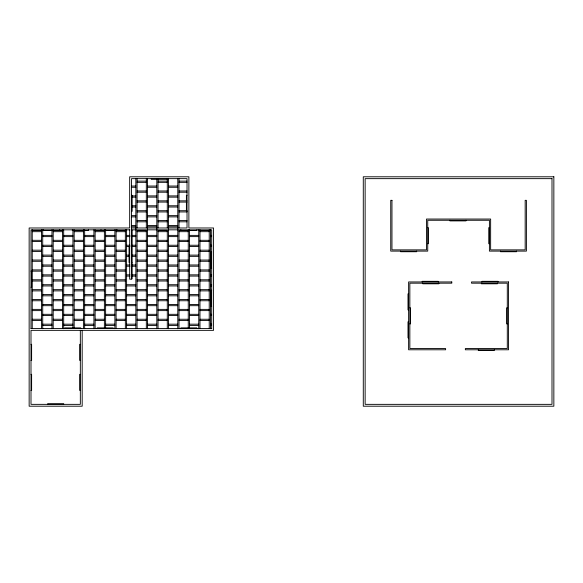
<?xml version="1.0" encoding="UTF-8"?>
<svg xmlns="http://www.w3.org/2000/svg" width="583" height="583" viewBox="0 0 583 583"><rect width="100%" height="100%" fill="white"/><g stroke="black" fill="none" stroke-linecap="round" stroke-linejoin="round"><path stroke-width="0.87" d="M167.292 179.258L151.259 179.258L151.259 178.646M137.071 181.109L146.326 181.109M158.044 181.109L167.292 181.109M179.01 181.109L187.026 181.109M137.071 182.341L146.326 182.341M158.044 182.341L167.292 182.341M179.01 182.341L187.026 182.341M131.525 186.043L135.839 186.043M147.557 186.043L156.805 186.043M168.523 186.043L177.779 186.043M131.525 187.274L135.839 187.274M147.557 187.274L156.805 187.274M168.523 187.274L177.779 187.274M137.071 190.976L146.326 190.976M158.044 190.976L167.292 190.976M179.01 190.976L187.026 190.976M137.071 192.208L146.326 192.208M158.044 192.208L167.292 192.208M179.01 192.208L187.026 192.208M131.525 195.298L132.137 195.298L132.137 211.33L131.525 211.33M187.026 195.298L186.407 195.298L186.407 211.33L187.026 211.33M132.385 195.91L135.839 195.91M147.557 195.91L156.805 195.91M168.523 195.91L177.779 195.91M132.385 197.141L135.839 197.141M147.557 197.141L156.805 197.141M168.523 197.141L177.779 197.141M137.071 200.844L146.326 200.844M158.044 200.844L167.292 200.844M179.01 200.844L187.026 200.844M137.071 202.075L146.326 202.075M158.044 202.075L167.292 202.075M179.01 202.075L187.026 202.075M132.385 205.777L135.839 205.777M147.557 205.777L156.805 205.777M168.523 205.777L177.779 205.777M132.385 207.009L135.839 207.009M147.557 207.009L156.805 207.009M168.523 207.009L177.779 207.009M137.071 210.711L146.326 210.711M158.044 210.711L167.292 210.711M179.01 210.711L187.026 210.711M137.071 211.942L146.326 211.942M158.044 211.942L167.292 211.942M179.01 211.942L187.026 211.942M131.525 215.644L135.839 215.644M147.557 215.644L156.805 215.644M168.523 215.644L177.779 215.644M131.525 216.876L135.839 216.876M147.557 216.876L156.805 216.876M168.523 216.876L177.779 216.876M137.071 220.578L146.326 220.578M158.044 220.578L167.292 220.578M179.01 220.578L187.026 220.578M137.071 221.81L146.326 221.81M158.044 221.81L167.292 221.81M179.01 221.81L187.026 221.81M131.525 225.512L135.839 225.512M147.557 225.512L156.805 225.512M168.523 225.512L177.779 225.512M131.525 226.743L135.839 226.743M147.557 226.743L156.805 226.743M168.523 226.743L177.779 226.743M427.733 227.676L428.352 227.676L428.352 243.709L427.733 243.709M489.407 227.676L488.787 227.676L488.787 243.709L489.407 243.709M131.525 227.982L187.026 227.982L187.026 178.646L131.525 178.646L131.525 279.17L129.674 279.17L129.674 229.833M129.878 229.833L31.001 229.833L31.001 328.542M131.525 229.833L211.695 229.833L211.695 328.71M131.525 230.139L132.137 230.139L132.137 246.172L131.525 246.172M32.233 230.445L41.48 230.445M62.454 230.445L43.645 230.445L43.645 229.833M95.138 230.445L125.352 230.445M199.976 230.445L209.224 230.445M32.233 231.677L41.48 231.677M53.199 231.677L62.454 231.677M74.172 231.677L83.42 231.677M95.138 231.677L104.386 231.677M116.104 231.677L125.352 231.677M137.071 231.677L146.326 231.677M158.044 231.677L167.292 231.677M179.01 231.677L188.258 231.677M199.976 231.677L209.224 231.677M42.719 235.379L51.967 235.379M63.685 235.379L72.933 235.379M84.652 235.379L93.907 235.379M105.618 235.379L114.873 235.379M126.591 235.379L129.951 235.379M131.634 235.379L135.839 235.379M147.557 235.379L156.805 235.379M168.523 235.379L177.779 235.379M189.49 235.379L198.745 235.379M210.463 235.379L211.695 235.379M42.719 236.611L51.967 236.611M63.685 236.611L72.933 236.611M84.652 236.611L93.907 236.611M105.618 236.611L114.873 236.611M126.591 236.611L129.951 236.611M131.634 236.611L135.839 236.611M147.557 236.611L156.805 236.611M168.523 236.611L177.779 236.611M189.49 236.611L198.745 236.611M210.463 236.611L211.695 236.611M32.233 240.313L41.48 240.313M53.199 240.313L62.454 240.313M74.172 240.313L83.42 240.313M95.138 240.313L104.386 240.313M116.104 240.313L125.352 240.313M137.071 240.313L146.326 240.313M158.044 240.313L167.292 240.313M179.01 240.313L188.258 240.313M199.976 240.313L209.224 240.313M32.233 241.544L41.48 241.544M53.199 241.544L62.454 241.544M74.172 241.544L83.42 241.544M95.138 241.544L104.386 241.544M116.104 241.544L125.352 241.544M137.071 241.544L146.326 241.544M158.044 241.544L167.292 241.544M179.01 241.544L188.258 241.544M199.976 241.544L209.224 241.544M42.719 245.246L51.967 245.246M63.685 245.246L72.933 245.246M84.652 245.246L93.907 245.246M105.618 245.246L114.873 245.246M126.591 245.246L129.951 245.246M131.634 245.246L135.839 245.246M147.557 245.246L156.805 245.246M168.523 245.246L177.779 245.246M189.49 245.246L198.745 245.246M210.463 245.246L211.695 245.246M42.719 246.478L51.967 246.478M63.685 246.478L72.933 246.478M84.652 246.478L93.907 246.478M105.618 246.478L114.873 246.478M126.591 246.478L129.951 246.478M131.525 246.478L135.839 246.478M147.557 246.478L156.805 246.478M168.523 246.478L177.779 246.478M189.49 246.478L198.745 246.478M210.463 246.478L211.695 246.478M32.233 250.18L41.48 250.18M53.199 250.18L62.454 250.18M74.172 250.18L83.42 250.18M95.138 250.18L104.386 250.18M116.104 250.18L125.352 250.18M137.071 250.18L146.326 250.18M158.044 250.18L167.292 250.18M179.01 250.18L188.258 250.18M199.976 250.18L209.224 250.18M32.233 251.411L41.48 251.411M53.199 251.411L62.454 251.411M74.172 251.411L83.42 251.411M95.138 251.411L104.386 251.411M116.104 251.411L125.352 251.411M137.071 251.411L146.326 251.411M158.044 251.411L167.292 251.411M179.01 251.411L188.258 251.411M199.976 251.411L209.224 251.411M211.695 252.031L211.075 252.031L211.075 268.063L211.695 268.063M42.719 255.114L51.967 255.114M63.685 255.114L72.933 255.114M84.652 255.114L93.907 255.114M105.618 255.114L114.873 255.114M126.591 255.114L129.113 255.114M131.634 255.114L135.839 255.114M147.557 255.114L156.805 255.114M168.523 255.114L177.779 255.114M189.49 255.114L198.745 255.114M42.719 256.345L51.967 256.345M63.685 256.345L72.933 256.345M84.652 256.345L93.907 256.345M105.618 256.345L114.873 256.345M126.591 256.345L129.113 256.345M131.634 256.345L135.839 256.345M147.557 256.345L156.805 256.345M168.523 256.345L177.779 256.345M189.49 256.345L198.745 256.345M32.233 260.047L41.48 260.047M53.199 260.047L62.454 260.047M74.172 260.047L83.42 260.047M95.138 260.047L104.386 260.047M116.104 260.047L125.352 260.047M137.071 260.047L146.326 260.047M158.044 260.047L167.292 260.047M179.01 260.047L188.258 260.047M199.976 260.047L209.224 260.047M32.233 261.279L41.48 261.279M53.199 261.279L62.454 261.279M74.172 261.279L83.42 261.279M95.138 261.279L104.386 261.279M116.104 261.279L125.352 261.279M137.071 261.279L146.326 261.279M158.044 261.279L167.292 261.279M179.01 261.279L188.258 261.279M199.976 261.279L209.224 261.279M129.674 262.518L129.054 262.518L129.054 246.478M131.525 262.518L132.137 262.518L132.137 246.478M131.525 262.824L132.137 262.824L132.137 278.856L131.525 278.856M42.719 264.981L51.967 264.981M63.685 264.981L72.933 264.981M84.652 264.981L93.907 264.981M105.618 264.981L114.873 264.981M126.591 264.981L129.951 264.981M131.634 264.981L135.839 264.981M147.557 264.981L156.805 264.981M168.523 264.981L177.779 264.981M189.49 264.981L198.745 264.981M42.719 266.212L51.967 266.212M63.685 266.212L72.933 266.212M84.652 266.212L93.907 266.212M105.618 266.212L114.873 266.212M126.591 266.212L129.951 266.212M131.634 266.212L135.839 266.212M147.557 266.212L156.805 266.212M168.523 266.212L177.779 266.212M189.49 266.212L198.745 266.212M32.233 269.914L41.48 269.914M53.199 269.914L62.454 269.914M74.172 269.914L83.42 269.914M95.138 269.914L104.386 269.914M116.104 269.914L125.352 269.914M137.071 269.914L146.326 269.914M158.044 269.914L167.292 269.914M179.01 269.914L188.258 269.914M199.976 269.914L209.224 269.914M31.001 271.146L31.613 271.146L31.613 287.186L31.001 287.186M32.233 271.146L41.48 271.146M53.199 271.146L62.454 271.146M74.172 271.146L83.42 271.146M95.138 271.146L104.386 271.146M116.104 271.146L125.352 271.146M137.071 271.146L146.326 271.146M158.044 271.146L167.292 271.146M179.01 271.146L188.258 271.146M199.976 271.146L209.224 271.146M42.719 274.848L51.967 274.848M63.685 274.848L72.933 274.848M84.652 274.848L93.907 274.848M105.618 274.848L114.873 274.848M126.591 274.848L129.951 274.848M131.634 274.848L135.839 274.848M147.557 274.848L156.805 274.848M168.523 274.848L177.779 274.848M189.49 274.848L198.745 274.848M210.463 274.848L211.695 274.848M42.719 276.08L51.967 276.08M63.685 276.08L72.933 276.08M84.652 276.08L93.907 276.08M105.618 276.08L114.873 276.08M126.591 276.08L129.951 276.08M131.634 276.08L135.839 276.08M147.557 276.08L156.805 276.08M168.523 276.08L177.779 276.08M189.49 276.08L198.745 276.08M210.463 276.08L211.695 276.08M32.233 279.782L41.48 279.782M53.199 279.782L62.454 279.782M74.172 279.782L83.42 279.782M95.138 279.782L104.386 279.782M116.104 279.782L125.352 279.782M137.071 279.782L146.326 279.782M158.044 279.782L167.292 279.782M179.01 279.782L188.258 279.782M199.976 279.782L209.224 279.782M32.233 281.013L41.48 281.013M53.199 281.013L62.454 281.013M74.172 281.013L83.42 281.013M95.138 281.013L104.386 281.013M116.104 281.013L125.352 281.013M137.071 281.013L146.326 281.013M158.044 281.013L167.292 281.013M179.01 281.013L188.258 281.013M199.976 281.013L209.224 281.013M42.719 284.715L51.967 284.715M63.685 284.715L72.933 284.715M84.652 284.715L93.907 284.715M105.618 284.715L114.873 284.715M126.591 284.715L135.839 284.715M147.557 284.715L156.805 284.715M168.523 284.715L177.779 284.715M189.49 284.715L198.745 284.715M210.463 284.715L211.695 284.715M42.719 285.947L51.967 285.947M63.685 285.947L72.933 285.947M84.652 285.947L93.907 285.947M105.618 285.947L114.873 285.947M126.591 285.947L135.839 285.947M147.557 285.947L156.805 285.947M168.523 285.947L177.779 285.947M189.49 285.947L198.745 285.947M210.463 285.947L211.695 285.947M32.233 289.649L41.48 289.649M53.199 289.649L62.454 289.649M74.172 289.649L83.42 289.649M95.138 289.649L104.386 289.649M116.104 289.649L125.352 289.649M137.071 289.649L146.326 289.649M158.044 289.649L167.292 289.649M179.01 289.649L188.258 289.649M199.976 289.649L209.224 289.649M211.695 290.268L211.075 290.268L211.075 306.301L211.695 306.301M32.233 290.881L41.48 290.881M53.199 290.881L62.454 290.881M74.172 290.881L83.42 290.881M95.138 290.881L104.386 290.881M116.104 290.881L125.352 290.881M137.071 290.881L146.326 290.881M158.044 290.881L167.292 290.881M179.01 290.881L188.258 290.881M199.976 290.881L209.224 290.881M408.617 293.868L407.998 293.868L407.998 309.901L408.617 309.901M42.719 294.583L51.967 294.583M63.685 294.583L72.933 294.583M84.652 294.583L93.907 294.583M105.618 294.583L114.873 294.583M126.591 294.583L135.839 294.583M147.557 294.583L156.805 294.583M168.523 294.583L177.779 294.583M189.49 294.583L198.745 294.583M42.719 295.814L51.967 295.814M63.685 295.814L72.933 295.814M84.652 295.814L93.907 295.814M105.618 295.814L114.873 295.814M126.591 295.814L135.839 295.814M147.557 295.814L156.805 295.814M168.523 295.814L177.779 295.814M189.49 295.814L198.745 295.814M32.233 299.516L41.48 299.516M53.199 299.516L62.454 299.516M74.172 299.516L83.42 299.516M95.138 299.516L104.386 299.516M116.104 299.516L125.352 299.516M137.071 299.516L146.326 299.516M158.044 299.516L167.292 299.516M179.01 299.516L188.258 299.516M199.976 299.516L209.224 299.516M32.233 300.748L41.48 300.748M53.199 300.748L62.454 300.748M74.172 300.748L83.42 300.748M95.138 300.748L104.386 300.748M116.104 300.748L125.352 300.748M137.071 300.748L146.326 300.748M158.044 300.748L167.292 300.748M179.01 300.748L188.258 300.748M199.976 300.748L209.224 300.748M42.719 304.45L51.967 304.45M63.685 304.45L72.933 304.45M84.652 304.45L93.907 304.45M105.618 304.45L114.873 304.45M126.591 304.45L135.839 304.45M147.557 304.45L156.805 304.45M168.523 304.45L177.779 304.45M189.49 304.45L198.745 304.45M42.719 305.681L51.967 305.681M63.685 305.681L72.933 305.681M84.652 305.681L93.907 305.681M105.618 305.681L114.873 305.681M126.591 305.681L135.839 305.681M147.557 305.681L156.805 305.681M168.523 305.681L177.779 305.681M189.49 305.681L198.745 305.681M409.849 307.846L410.468 307.846L410.468 323.878L409.849 323.878M507.29 307.846L506.671 307.846L506.671 323.878L507.29 323.878M32.233 309.384L41.48 309.384M53.199 309.384L62.454 309.384M74.172 309.384L83.42 309.384M95.138 309.384L104.386 309.384M116.104 309.384L125.352 309.384M137.071 309.384L146.326 309.384M158.044 309.384L167.292 309.384M179.01 309.384L188.258 309.384M199.976 309.384L209.224 309.384M32.233 310.615L41.48 310.615M53.199 310.615L62.454 310.615M74.172 310.615L83.42 310.615M95.138 310.615L104.386 310.615M116.104 310.615L125.352 310.615M137.071 310.615L146.326 310.615M158.044 310.615L167.292 310.615M179.01 310.615L188.258 310.615M199.976 310.615L209.224 310.615M42.719 314.317L51.967 314.317M63.685 314.317L72.933 314.317M84.652 314.317L93.907 314.317M105.618 314.317L114.873 314.317M126.591 314.317L135.839 314.317M147.557 314.317L156.805 314.317M168.523 314.317L177.779 314.317M189.49 314.317L198.745 314.317M210.463 314.317L211.695 314.317M42.719 315.549L51.967 315.549M63.685 315.549L72.933 315.549M84.652 315.549L93.907 315.549M105.618 315.549L114.873 315.549M126.591 315.549L135.839 315.549M147.557 315.549L156.805 315.549M168.523 315.549L177.779 315.549M189.49 315.549L198.745 315.549M210.463 315.549L211.695 315.549M32.233 319.251L41.48 319.251M53.199 319.251L62.454 319.251M74.172 319.251L83.42 319.251M95.138 319.251L104.386 319.251M116.104 319.251L125.352 319.251M137.071 319.251L146.326 319.251M158.044 319.251L167.292 319.251M179.01 319.251L188.258 319.251M199.976 319.251L209.224 319.251M32.233 320.482L41.48 320.482M53.199 320.482L62.454 320.482M74.172 320.482L83.42 320.482M95.138 320.482L104.386 320.482M116.104 320.482L125.352 320.482M137.071 320.482L146.326 320.482M158.044 320.482L167.292 320.482M179.01 320.482L188.258 320.482M199.976 320.482L209.224 320.482M408.617 321.823L407.998 321.823L407.998 337.856L408.617 337.856M42.719 324.184L51.967 324.184M63.685 324.184L72.933 324.184M84.652 324.184L93.907 324.184M105.618 324.184L114.873 324.184M126.591 324.184L135.839 324.184M147.557 324.184L156.805 324.184M168.523 324.184L177.779 324.184M189.49 324.184L198.745 324.184M210.463 324.184L211.695 324.184M42.719 325.416L51.967 325.416M63.685 325.416L72.933 325.416M84.652 325.416L93.907 325.416M105.618 325.416L114.873 325.416M126.591 325.416L135.839 325.416M147.557 325.416L156.805 325.416M168.523 325.416L177.779 325.416M189.49 325.416L198.745 325.416M210.463 325.416L211.695 325.416M31.001 328.499L211.695 328.499M31.001 344.334L31.613 344.334L31.613 360.367L31.001 360.367M80.337 344.334L79.718 344.334L79.718 360.367L80.337 360.367M31.001 374.344L31.613 374.344L31.613 390.377L31.001 390.377M80.337 374.344L79.718 374.344L79.718 390.377L80.337 390.377M516.538 251.113L516.538 251.725L500.505 251.725L500.505 251.113M498.035 281.946L498.035 281.327L482.003 281.327L482.003 281.946M497.423 283.178L497.423 283.797L481.39 283.797L481.39 283.178M494.34 349.785L494.34 350.398L478.3 350.398L478.3 349.785M465.97 220.272L465.97 220.891L449.938 220.891L449.938 220.272M438.839 283.178L438.839 283.797L422.799 283.797L422.799 283.178M438.219 281.946L438.219 281.327L422.187 281.327L422.187 281.946M416.634 251.113L416.634 251.725L400.601 251.725L400.601 251.113M210.463 229.833L210.463 328.71M209.224 229.833L209.224 328.258M199.976 229.833L199.976 328.258M198.745 229.833L198.745 328.71M196.894 229.833L196.894 230.445L179.01 230.445L179.01 328.258M196.894 328.499L196.894 327.886L180.861 327.886L180.861 328.499M189.49 229.833L189.49 327.886M188.258 229.833L188.258 328.258M180.861 229.833L180.861 230.445M179.01 178.646L179.01 227.858M177.779 178.646L177.779 328.71M168.523 178.646L168.523 328.71M167.292 178.646L167.292 227.858M167.292 328.258L167.292 230.445L158.044 230.445L158.044 328.258M158.044 178.646L158.044 227.858M156.805 178.646L156.805 328.71M147.557 178.646L147.557 328.71M146.326 178.646L146.326 227.858M146.326 328.258L146.326 230.445L137.071 230.445L137.071 328.258M137.071 178.646L137.071 227.858M135.839 178.646L135.839 328.71M126.591 229.833L126.591 328.71M125.352 229.833L125.352 328.258M117.03 229.833L117.03 230.445M116.104 229.833L116.104 328.258M114.873 229.833L114.873 328.71M113.226 328.499L113.226 327.886L97.193 327.886L97.193 328.499M105.618 229.833L105.618 327.886M104.386 229.833L104.386 328.258M100.997 229.833L100.997 230.445M95.138 229.833L95.138 328.258M93.907 229.833L93.907 328.71M88.354 229.833L88.354 230.445L72.321 230.445L72.321 229.833M84.652 229.833L84.652 328.71M83.42 229.833L83.42 328.258M82.188 330.35L82.188 406.205L29.15 406.205L29.15 227.982L129.674 227.982L129.674 176.795L188.877 176.795L188.877 227.982L213.546 227.982L213.546 330.35L31.001 330.35L31.001 404.354L80.337 404.354L80.337 330.35M80.745 328.499L80.745 327.886L64.713 327.886L64.713 328.499M74.172 229.833L74.172 328.258M72.933 229.833L72.933 327.886M63.685 229.833L63.685 328.71M63.685 404.354L63.685 403.742L47.653 403.742L47.653 404.354M62.454 229.833L62.454 328.258M59.677 229.833L59.677 230.445M53.199 229.833L53.199 328.258M51.967 229.833L51.967 328.71M42.719 229.833L42.719 328.71M41.48 229.833L41.48 328.258M32.233 229.833L32.233 328.258M553.85 176.795L363.289 176.795L363.289 406.205L553.85 406.205L553.85 176.795M551.999 178.646L365.14 178.646L365.14 404.354L551.999 404.354L551.999 178.646M391.965 200.333L390.734 200.333L390.734 251.113L427.733 251.113L427.733 220.272L489.407 220.272L489.407 251.113L526.405 251.113L526.405 200.333L525.174 200.333L525.174 249.874L490.638 249.874L490.638 219.04L426.501 219.04L426.501 249.874L391.965 249.874L391.965 200.333M451.789 281.946L408.617 281.946L408.617 349.785L445.616 349.785L445.616 348.547L409.849 348.547L409.849 283.178L451.789 283.178L451.789 281.946M508.522 281.946L471.523 281.946L471.523 283.178L507.29 283.178L507.29 348.547L465.351 348.547L465.351 349.785L508.522 349.785L508.522 281.946"/></g></svg>
